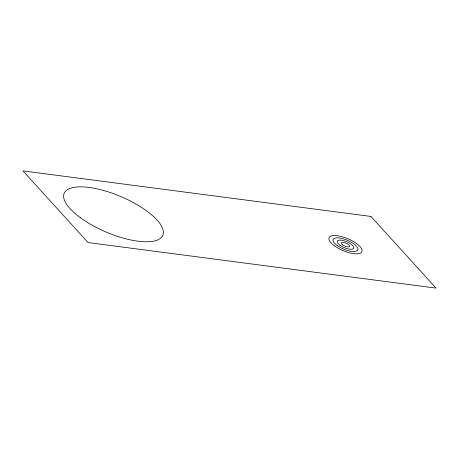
<?xml version="1.0" encoding="UTF-8"?>
<svg xmlns="http://www.w3.org/2000/svg" width="459" height="459" viewBox="0 0 459 459"><rect width="100%" height="100%" fill="white"/><g stroke="black" fill="none" stroke-linecap="round" stroke-linejoin="round"><path stroke-width="0.69" d="M370.935 216.447L22.95 170.891L88.065 242.553L436.05 288.109L370.935 216.447M334.456 245.823A17.872 6.403 23.1 0 0 361.784 251.985A17.872 6.403 23.1 0 0 340.245 236.247A17.872 6.403 23.1 0 0 334.456 245.823M337.216 245.536A13.403 4.802 23.1 0 0 357.71 250.161A13.403 4.802 23.1 0 0 341.559 238.359A13.403 4.802 23.1 0 0 337.216 245.536M339.976 245.255A8.933 3.202 23.1 0 0 353.637 248.336A8.933 3.202 23.1 0 0 342.867 240.464A8.933 3.202 23.1 0 0 339.976 245.255M342.735 244.968A4.47 1.601 23.1 0 0 349.569 246.512A4.47 1.601 23.1 0 0 344.181 242.576A4.47 1.601 23.1 0 0 342.735 244.968M80.388 217.721A53.611 19.209 23.1 0 0 162.371 236.219A53.611 19.209 23.1 0 0 97.761 189.005A53.611 19.209 23.1 0 0 80.388 217.721"/></g></svg>
